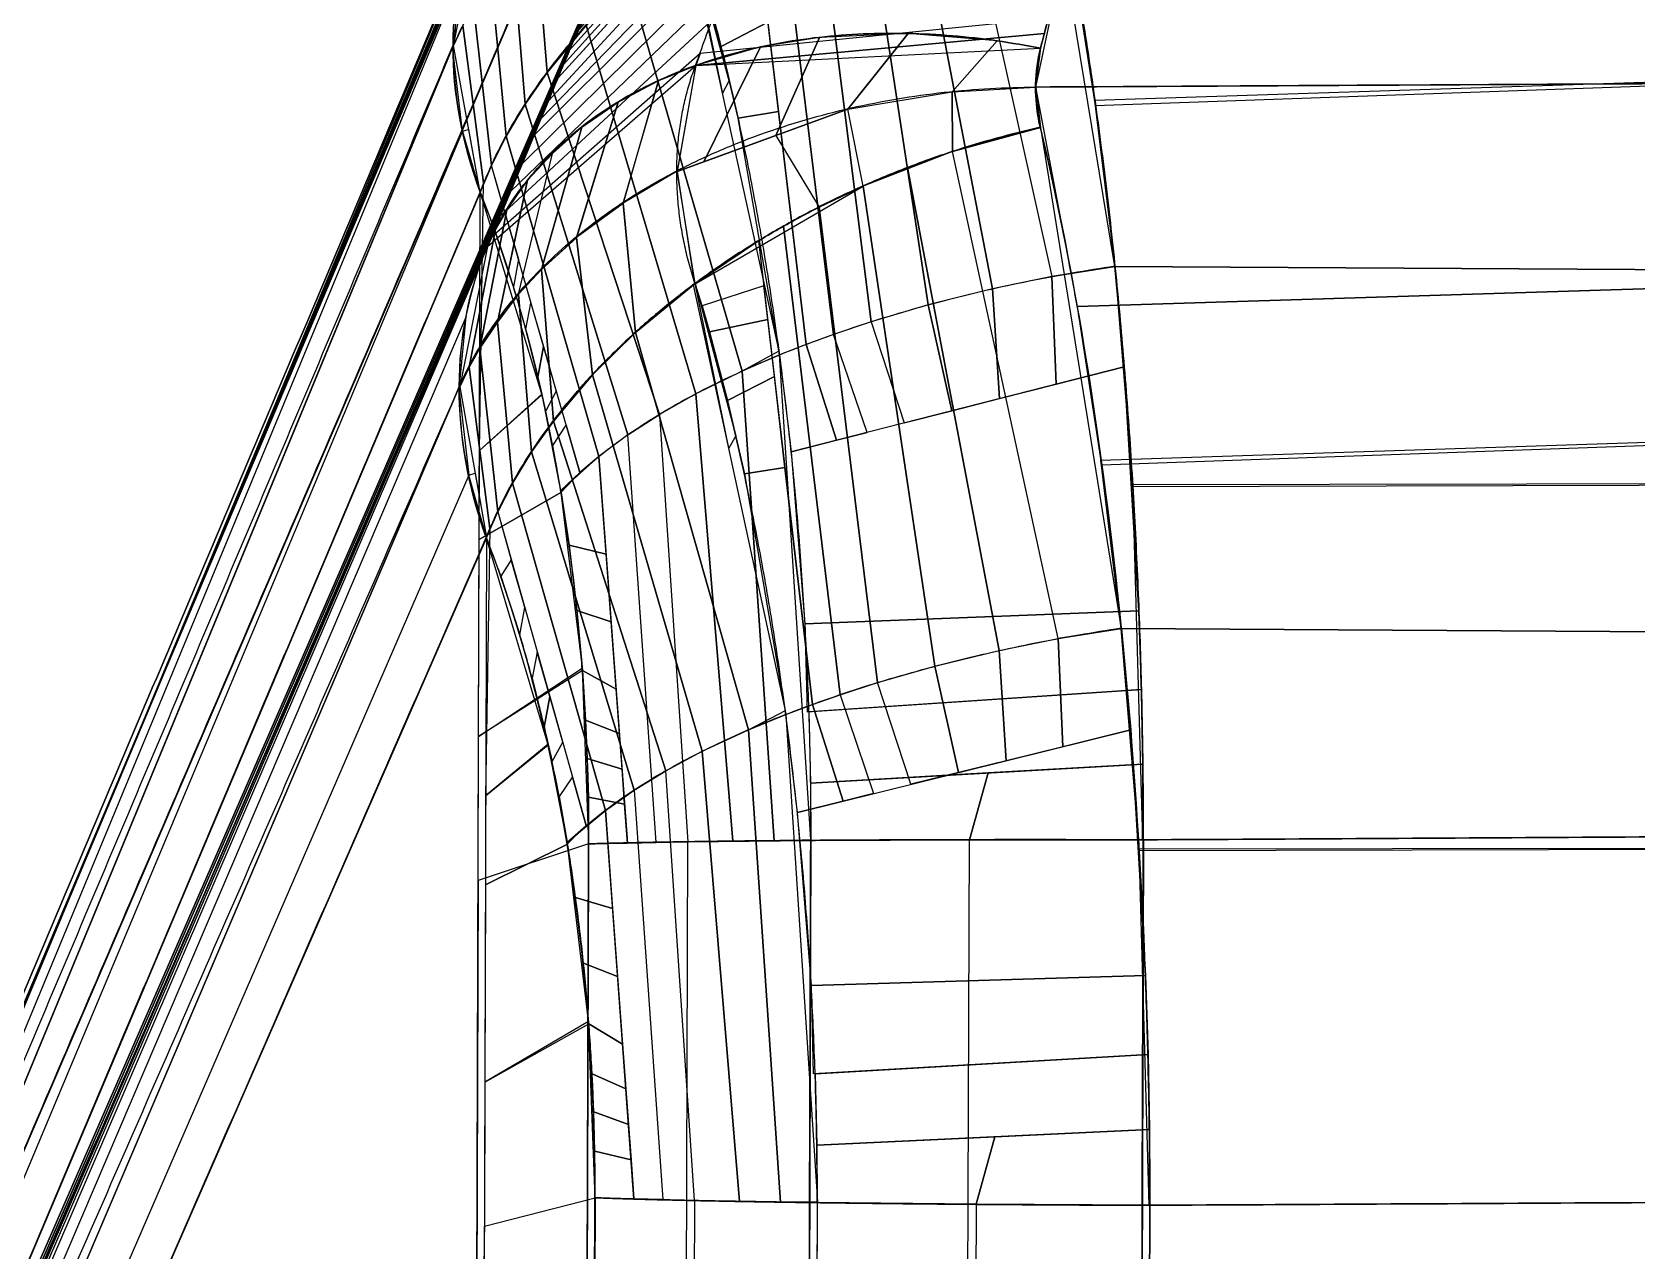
# Model space of a CAD drawing. Extents: x -208 to 220, y -49 to -19.
# Drawn here: x -206.88 to -206.221, y -19.868 to -19.368 of the extents above; entities that cross this region are included whole.
import ezdxf

# ---------------------------------------------------------------- set-up
doc = ezdxf.new("R2010")
doc.units = 0
doc.header["$MEASUREMENT"] = 0
doc.layers.add('IGES level 0', color=253, linetype='Continuous')

msp = doc.modelspace()

# ---------------------------------------------------------------- linework, layer by layer
for points in [[(-206.64954, -19.21551, 2.98959), (-206.6528, -19.22183, 3.06639), (-207.5382, -21.31438, 1.36552), (-207.53817, -21.31082, 1.32643)], [(-206.64954, -19.21551, 2.98959), (-207.53817, -21.31082, 1.32643), (-207.5375, -21.34875, -1.06918), (-206.64838, -19.28029, -1.10168)], [(-206.6528, -19.22183, 3.06639), (-206.66149, -19.24093, 3.13466), (-207.53824, -21.32391, 1.39269), (-207.5382, -21.31438, 1.36552)], [(-206.66174, -19.2415, 3.13615), (-206.67774, -19.27754, 3.20785), (-207.53826, -21.3294, 1.40207), (-207.53824, -21.32391, 1.39269)], [(-206.56679, -19.26833, -5.37584), (-206.56438, -19.2615, -5.35531), (-206.65585, -19.36724, -5.31225), (-206.65733, -19.37086, -5.32376)], [(-206.46831, -19.26228, 3.46201), (-206.50453, -19.27206, 3.46692), (-206.4611, -19.468, 3.59359), (-206.43526, -19.46384, 3.59368)], [(-206.6592, -19.37524, -5.33706), (-206.65733, -19.37087, -5.32378), (-206.56679, -19.26833, -5.37584), (-206.56906, -19.27498, -5.39389)], [(-206.4611, -19.468, 3.59359), (-206.48538, -19.47303, 3.59122), (-206.52289, -19.27859, 3.46781), (-206.50453, -19.27206, 3.46692)], [(-207.53826, -21.3294, 1.40207), (-207.53851, -21.33994, 1.41399), (-206.69533, -19.31761, 3.26032), (-206.67801, -19.27819, 3.20727)], [(-206.66149, -19.38095, -5.34834), (-206.65904, -19.37507, -5.33715), (-206.56916, -19.27504, -5.39385), (-206.57163, -19.28134, -5.40909)], [(-206.48538, -19.47303, 3.59122), (-206.51186, -19.47964, 3.58589), (-206.5412, -19.2862, 3.46755), (-206.52289, -19.27859, 3.46781)], [(-206.64833, -19.28029, -1.10168), (-207.53744, -21.34875, -1.06918), (-207.53677, -21.38668, -3.4648), (-206.64717, -19.34507, -5.19296)], [(-206.66379, -19.38648, -5.35852), (-206.66149, -19.38095, -5.34834), (-206.57163, -19.28134, -5.40909), (-206.57383, -19.28786, -5.424)], [(-206.66769, -19.39584, -5.37574), (-206.66379, -19.38648, -5.35852), (-206.5737, -19.28783, -5.42404), (-206.57726, -19.29774, -5.44462)], [(-206.51186, -19.47964, 3.58589), (-206.53527, -19.48658, 3.57859), (-206.55926, -19.29487, 3.4661), (-206.5412, -19.2862, 3.46755)], [(-206.58231, -19.31196, -5.47104), (-206.57726, -19.29774, -5.44462), (-206.66769, -19.39584, -5.37574), (-206.67073, -19.40313, -5.38917)], [(-206.53527, -19.48658, 3.57859), (-206.55066, -19.49174, 3.57231), (-206.57387, -19.3028, 3.46398), (-206.55926, -19.29487, 3.4661)], [(-206.55066, -19.49174, 3.57231), (-206.56196, -19.49587, 3.56687), (-206.58412, -19.3089, 3.46194), (-206.57387, -19.3028, 3.46398)], [(-206.70287, -19.36491, 3.33057), (-206.70668, -19.37321, 3.32258), (-206.69535, -19.31764, 3.26036), (-206.69197, -19.3103, 3.26831)], [(-206.67351, -19.4098, -5.40146), (-206.67073, -19.40313, -5.38917), (-206.58231, -19.31196, -5.47104), (-206.58614, -19.32266, -5.48896)], [(-206.65231, -19.36486, 3.43246), (-206.66832, -19.38429, 3.41904), (-206.6732, -19.3235, 3.37077), (-206.65883, -19.31001, 3.38388)], [(-205.69945, -19.37144, 3.5559), (-205.69925, -19.31068, 3.51426), (-206.45321, -19.33393, 3.52167), (-206.44326, -19.39779, 3.56201)], [(-206.66832, -19.38429, 3.41904), (-206.67729, -19.39723, 3.4094), (-206.68256, -19.33398, 3.36059), (-206.6732, -19.3235, 3.37077)], [(-206.67845, -19.42156, -5.41733), (-206.67351, -19.4098, -5.40146), (-206.58614, -19.32266, -5.48896), (-206.59047, -19.33474, -5.50758)], [(-206.5731, -19.49861, 3.56025), (-206.58824, -19.5068, 3.55104), (-206.63461, -19.34704, 3.44351), (-206.61075, -19.32711, 3.45418)], [(-206.61009, -19.32661, 3.45443), (-206.5963, -19.39293, 3.49489), (-206.59348, -19.38773, 3.50165), (-206.61009, -19.32661, 3.45443)], [(-206.67729, -19.39723, 3.4094), (-206.68509, -19.41037, 3.39907), (-206.69125, -19.34588, 3.34904), (-206.68256, -19.33398, 3.36059)], [(-206.4676, -19.3903, -5.6481), (-206.45823, -19.34596, -5.60076), (-205.69625, -19.33662, -5.60084), (-205.69639, -19.38606, -5.65447)], [(-207.53677, -21.38668, -3.4648), (-207.53677, -21.39148, -3.50375), (-206.65039, -19.35382, -5.26952), (-206.64717, -19.34507, -5.19296)], [(-206.57764, -19.36359, 3.49263), (-206.59682, -19.37354, 3.49211), (-206.60427, -19.34591, 3.47094), (-206.58036, -19.34062, 3.47974)], [(-206.70405, -19.34526, 3.2922), (-206.70678, -19.37301, 3.32241), (-207.53844, -21.38381, 1.44006), (-207.53836, -21.36073, 1.43068)], [(-206.68509, -19.41037, 3.39907), (-206.69115, -19.42243, 3.38912), (-206.69851, -19.35683, 3.33841), (-206.69125, -19.34589, 3.34905)], [(-206.68759, -19.44328, -5.4447), (-206.68333, -19.43316, -5.43194), (-206.59603, -19.34901, -5.52744), (-206.60081, -19.36298, -5.54562)], [(-206.58824, -19.5068, 3.55104), (-206.60726, -19.51613, 3.53615), (-206.65231, -19.36486, 3.43246), (-206.63461, -19.34704, 3.44351)], [(-207.53677, -21.39148, -3.50375), (-207.53679, -21.40187, -3.5306), (-206.65904, -19.37507, -5.33715), (-206.65039, -19.35382, -5.26952)], [(-206.69115, -19.42243, 3.38912), (-206.69438, -19.42951, 3.38249), (-206.70287, -19.36491, 3.33057), (-206.69851, -19.35683, 3.33841)], [(-206.60726, -19.51613, 3.53615), (-206.62221, -19.52457, 3.52177), (-206.66832, -19.38429, 3.41904), (-206.65231, -19.36486, 3.43246)], [(-206.60547, -19.37644, -5.56176), (-206.60721, -19.38134, -5.56731), (-206.46403, -19.36824, -5.62574), (-206.46243, -19.36212, -5.61913)], [(-206.57328, -19.40031, 3.51324), (-206.58988, -19.40302, 3.51193), (-206.59682, -19.37354, 3.49211), (-206.57764, -19.36359, 3.49263)], [(-206.69438, -19.42951, 3.38249), (-206.69574, -19.43333, 3.37977), (-206.70669, -19.37318, 3.32255), (-206.70287, -19.36491, 3.33057)], [(-206.46403, -19.36824, -5.62574), (-206.60721, -19.38134, -5.56731), (-206.46559, -19.37425, -5.63205), (-206.46403, -19.36824, -5.62574)], [(-206.55643, -19.36984, -5.5992), (-206.58065, -19.37378, -5.58548), (-206.60395, -19.42088, -5.61628), (-206.57442, -19.4101, -5.62746)], [(-206.52011, -19.36826, -5.61558), (-206.55643, -19.36984, -5.5992), (-206.57442, -19.4101, -5.62746), (-206.54488, -19.39933, -5.63864)], [(-206.48354, -19.37124, -5.62765), (-206.52011, -19.36826, -5.61558), (-206.54488, -19.39933, -5.63864), (-206.50204, -19.39217, -5.6461)], [(-206.46766, -19.39025, -5.64807), (-206.46559, -19.37425, -5.63205), (-206.48354, -19.37124, -5.62765), (-206.50204, -19.39217, -5.6461)], [(-205.69977, -19.46809, 3.6038), (-205.69945, -19.37144, 3.5559), (-206.44358, -19.39577, 3.56074), (-206.43526, -19.46384, 3.59368)], [(-207.53844, -21.38381, 1.44006), (-207.5385, -21.40121, 1.44382), (-206.70303, -19.40848, 3.35697), (-206.7071, -19.37377, 3.32169)], [(-207.53679, -21.40187, -3.5306), (-207.53681, -21.40765, -3.53981), (-206.67525, -19.41398, -5.40915), (-206.65929, -19.37568, -5.33863)], [(-206.69128, -19.45202, -5.45646), (-206.69281, -19.45569, -5.46034), (-206.60721, -19.38134, -5.56731), (-206.60547, -19.37644, -5.56176)], [(-206.58065, -19.37378, -5.58548), (-206.60721, -19.38134, -5.56731), (-206.61493, -19.42489, -5.61212), (-206.60395, -19.42088, -5.61628)], [(-206.62221, -19.52457, 3.52177), (-206.63515, -19.53294, 3.50673), (-206.67729, -19.39723, 3.4094), (-206.66832, -19.38429, 3.41904)], [(-206.63707, -19.43787, -5.59868), (-206.62243, -19.38755, -5.55508), (-206.60721, -19.38134, -5.56731), (-206.61493, -19.42477, -5.612)], [(-206.63707, -19.43787, -5.59868), (-206.65624, -19.452, -5.58406), (-206.63915, -19.3964, -5.53968), (-206.62273, -19.38769, -5.55483)], [(-206.50204, -19.39217, -5.6461), (-206.46766, -19.39025, -5.64807), (-206.46568, -19.40677, -5.66355), (-206.5019, -19.41671, -5.66818)], [(-206.45055, -19.48027, -5.72091), (-206.4676, -19.3903, -5.6481), (-205.69673, -19.38606, -5.65447), (-205.69659, -19.4568, -5.71381)], [(-206.63515, -19.53294, 3.50673), (-206.647, -19.54185, 3.48998), (-206.68509, -19.41037, 3.39907), (-206.67729, -19.39723, 3.4094)], [(-206.65623, -19.4521, -5.58414), (-206.67062, -19.46507, -5.57054), (-206.65406, -19.40665, -5.52366), (-206.63915, -19.3964, -5.53968)], [(-206.54488, -19.39933, -5.63864), (-206.50204, -19.39217, -5.6461), (-206.5019, -19.41671, -5.66818), (-206.53856, -19.43085, -5.66838)], [(-206.53856, -19.43085, -5.66838), (-206.54488, -19.39933, -5.63864), (-206.61495, -19.4249, -5.61211), (-206.60779, -19.47108, -5.65389)], [(-206.56196, -19.49587, 3.56687), (-206.57289, -19.50018, 3.56086), (-206.58988, -19.40302, 3.51193), (-206.57328, -19.40031, 3.51324)], [(-206.54488, -19.39933, -5.63864), (-206.57442, -19.4101, -5.62746), (-206.55662, -19.43947, -5.66666), (-206.53856, -19.43085, -5.66838)], [(-206.703, -19.40848, 3.35696), (-206.69574, -19.43333, 3.37977), (-207.53858, -21.42653, 1.44587), (-207.5385, -21.40121, 1.44382)], [(-206.69574, -19.43333, 3.37977), (-206.70042, -19.40763, 3.35532), (-206.70303, -19.40848, 3.35697), (-206.69581, -19.4335, 3.37961)], [(-206.647, -19.54185, 3.48998), (-206.65488, -19.54846, 3.47502), (-206.69115, -19.42243, 3.38912), (-206.68509, -19.41037, 3.39907)], [(-206.67062, -19.46507, -5.57054), (-206.67999, -19.47522, -5.56004), (-206.66606, -19.41748, -5.50828), (-206.65406, -19.40665, -5.52366)], [(-206.43255, -19.6124, -5.78876), (-206.4584, -19.61656, -5.78855), (-206.5019, -19.41671, -5.66818), (-206.46568, -19.40677, -5.66355)], [(-206.67552, -19.41461, -5.40856), (-206.69281, -19.45569, -5.46034), (-207.53706, -21.41856, -3.55139), (-207.53681, -21.40765, -3.53981)], [(-206.66606, -19.41748, -5.50828), (-206.67632, -19.42851, -5.49341), (-206.68869, -19.48676, -5.54812), (-206.67999, -19.47522, -5.56004)], [(-206.5019, -19.41671, -5.66818), (-206.52026, -19.42326, -5.66887), (-206.48268, -19.62151, -5.78603), (-206.4584, -19.61656, -5.78855)], [(-206.69115, -19.42243, 3.38912), (-206.69574, -19.43334, 3.37977), (-206.68987, -19.44874, 3.3939), (-206.68559, -19.44178, 3.40231)], [(-206.52026, -19.42326, -5.66887), (-206.53856, -19.43085, -5.66838), (-206.50916, -19.62794, -5.78052), (-206.48268, -19.62151, -5.78603)], [(-206.69581, -19.4335, 3.37961), (-206.6704, -19.51653, 3.44122), (-206.69611, -19.53933, 3.38139), (-206.69438, -19.42951, 3.38249)], [(-206.67628, -19.42832, -5.49323), (-206.68487, -19.4406, -5.47822), (-206.69595, -19.49736, -5.53716), (-206.68868, -19.48677, -5.54813)], [(-206.60746, -19.47083, -5.65402), (-206.61493, -19.42477, -5.612), (-206.63707, -19.43787, -5.59868), (-206.63199, -19.49091, -5.64248)], [(-207.11589, -27.23834, 2.57389), (-206.72075, -28.14465, 3.52572), (-206.69581, -19.4335, 3.37961), (-207.09431, -20.37591, 2.46524)], [(-206.53856, -19.43085, -5.66838), (-206.55662, -19.43947, -5.66666), (-206.53258, -19.63465, -5.77301), (-206.50916, -19.62794, -5.78052)], [(-206.68487, -19.4406, -5.47822), (-206.68943, -19.44861, -5.4686), (-206.70034, -19.50525, -5.529), (-206.69595, -19.49736, -5.53716)], [(-206.68559, -19.44178, 3.40231), (-206.68009, -19.46089, 3.41533), (-206.68206, -19.4722, 3.41281), (-206.68987, -19.44874, 3.3939)], [(-206.63706, -19.438, -5.59879), (-206.65624, -19.452, -5.58406), (-206.6497, -19.50837, -5.63087), (-206.63199, -19.49091, -5.64248)], [(-206.55662, -19.43947, -5.66666), (-206.57124, -19.44734, -5.6643), (-206.54797, -19.63961, -5.76659), (-206.53258, -19.63465, -5.77301)], [(-206.68945, -19.44864, -5.46856), (-206.69283, -19.45573, -5.46038), (-206.70413, -19.51323, -5.52082), (-206.70031, -19.50519, -5.52906)], [(-206.57124, -19.44734, -5.6643), (-206.58149, -19.45337, -5.66207), (-206.55927, -19.64357, -5.76102), (-206.54797, -19.63961, -5.76659)], [(-206.65624, -19.452, -5.58406), (-206.67062, -19.46507, -5.57054), (-206.66572, -19.52736, -5.61686), (-206.6497, -19.50837, -5.63087)], [(-206.60469, -19.48003, -5.66158), (-206.60746, -19.47083, -5.65402), (-206.58149, -19.45337, -5.66207), (-206.57933, -19.47181, -5.67167)], [(-206.44058, -19.54538, -5.7592), (-206.45055, -19.48027, -5.72091), (-205.69659, -19.4568, -5.71381), (-205.69677, -19.51884, -5.75351)], [(-206.67062, -19.46507, -5.57054), (-206.67999, -19.47522, -5.56004), (-206.67469, -19.53999, -5.60682), (-206.66572, -19.52736, -5.61686)], [(-206.4611, -19.468, 3.59359), (-206.48538, -19.47303, 3.59122), (-206.48253, -19.51808, 3.59626), (-206.45929, -19.51213, 3.60208)], [(-206.43135, -19.50499, 3.60909), (-206.43516, -19.46382, 3.59368), (-206.4611, -19.468, 3.59359), (-206.45929, -19.51213, 3.60208)], [(-205.70005, -19.55218, 3.63054), (-205.69977, -19.46809, 3.6038), (-206.43526, -19.46384, 3.59368), (-206.42783, -19.5542, 3.62349)], [(-206.67999, -19.47522, -5.56004), (-206.68869, -19.48676, -5.54812), (-206.6825, -19.5528, -5.59608), (-206.67469, -19.53999, -5.60682)], [(-206.60813, -19.47133, -5.65376), (-206.63199, -19.49091, -5.64248), (-206.58556, -19.65399, -5.74486), (-206.57042, -19.6461, -5.75432)], [(-206.60746, -19.47083, -5.65402), (-206.59083, -19.53341, -5.69927), (-206.59366, -19.5384, -5.69235), (-206.60746, -19.47083, -5.65402)], [(-206.57933, -19.47181, -5.67167), (-206.60469, -19.48003, -5.66158), (-206.60163, -19.49065, -5.66991), (-206.57772, -19.48564, -5.67886)], [(-206.48538, -19.47303, 3.59122), (-206.51185, -19.47965, 3.58589), (-206.50211, -19.52309, 3.59135), (-206.48253, -19.51808, 3.59626)], [(-206.67491, -19.47886, 3.42758), (-206.66978, -19.4967, 3.43974), (-206.67207, -19.50931, 3.43713), (-206.67704, -19.48956, 3.42501)], [(-206.51185, -19.47965, 3.58589), (-206.53527, -19.48658, 3.57859), (-206.52163, -19.52808, 3.58646), (-206.50211, -19.52309, 3.59135)], [(-207.5369, -21.43986, -3.56742), (-207.53697, -21.46324, -3.57605), (-206.70423, -19.51302, -5.52065), (-206.70152, -19.48434, -5.49134)], [(-206.68868, -19.48677, -5.54813), (-206.69595, -19.49736, -5.53716), (-206.68856, -19.56454, -5.58576), (-206.6825, -19.5528, -5.59608)], [(-206.57772, -19.48564, -5.67886), (-206.60163, -19.49065, -5.66991), (-206.59418, -19.51892, -5.69019), (-206.57499, -19.509, -5.69102)], [(-206.63199, -19.49091, -5.64248), (-206.6497, -19.50837, -5.63087), (-206.60459, -19.66284, -5.7297), (-206.58556, -19.65399, -5.74486)], [(-206.56196, -19.49587, 3.56687), (-206.57289, -19.50018, 3.56086), (-206.56814, -19.53997, 3.5748), (-206.54944, -19.53519, 3.57949)], [(-206.55066, -19.49174, 3.57231), (-206.56196, -19.49587, 3.56687), (-206.54944, -19.53519, 3.57949), (-206.53694, -19.53199, 3.58262)], [(-206.69595, -19.49736, -5.53716), (-206.70031, -19.50519, -5.52906), (-206.6918, -19.5714, -5.57891), (-206.68856, -19.56454, -5.58576)], [(-206.66978, -19.4967, 3.43974), (-206.66451, -19.51502, 3.45223), (-206.66888, -19.52313, 3.44496), (-206.67207, -19.50931, 3.43713)], [(-206.57289, -19.50018, 3.56086), (-206.58824, -19.5068, 3.55104), (-206.57511, -19.69952, 3.58963), (-206.56002, -19.69901, 3.60053)], [(-206.70031, -19.50519, -5.52906), (-206.70414, -19.5132, -5.52079), (-206.69315, -19.57514, -5.57607), (-206.6918, -19.5714, -5.57891)], [(-206.6497, -19.50837, -5.63087), (-206.66572, -19.52736, -5.61686), (-206.61955, -19.67082, -5.71507), (-206.60459, -19.66284, -5.7297)], [(-206.58824, -19.5068, 3.55104), (-206.60726, -19.51613, 3.53615), (-206.59199, -19.6997, 3.57519), (-206.57511, -19.69952, 3.58963)], [(-206.57499, -19.509, -5.69102), (-206.59418, -19.51892, -5.69019), (-206.58722, -19.54902, -5.70906), (-206.57062, -19.54636, -5.71045)], [(-206.42529, -19.60514, 3.63408), (-206.43135, -19.50499, 3.60909), (-206.56814, -19.53997, 3.5748), (-206.56247, -19.61047, 3.59192)], [(-206.70455, -19.51376, -5.51991), (-206.70046, -19.54957, -5.55407), (-207.53702, -21.48074, -3.57927), (-207.53697, -21.46324, -3.57605)], [(-206.67047, -19.51622, 3.44105), (-206.66259, -19.55663, 3.46052), (-206.69621, -19.57588, 3.382), (-206.69611, -19.53933, 3.38139)], [(-206.60726, -19.51613, 3.53615), (-206.62221, -19.52457, 3.52177), (-206.61052, -19.69995, 3.5559), (-206.59199, -19.6997, 3.57519)], [(-206.43255, -19.6124, -5.78876), (-206.44089, -19.54332, -5.758), (-205.69677, -19.51884, -5.75351), (-205.69706, -19.61696, -5.79832)], [(-206.66572, -19.52736, -5.61686), (-206.67469, -19.53999, -5.60682), (-206.6325, -19.67872, -5.69978), (-206.61955, -19.67082, -5.71507)], [(-206.6605, -19.52895, 3.46172), (-206.65488, -19.54846, 3.47502), (-206.66264, -19.55585, 3.46038), (-206.66597, -19.53738, 3.45213)], [(-206.61052, -19.69995, 3.5559), (-206.62348, -19.70023, 3.53509), (-206.63515, -19.53294, 3.50673), (-206.62221, -19.52457, 3.52177)], [(-206.63515, -19.53294, 3.50673), (-206.647, -19.54185, 3.48998), (-206.63529, -19.70049, 3.51613), (-206.62348, -19.70023, 3.53509)], [(-206.67469, -19.53999, -5.60682), (-206.6825, -19.5528, -5.59608), (-206.64436, -19.68709, -5.68276), (-206.6325, -19.67872, -5.69978)], [(-206.647, -19.54185, 3.48998), (-206.66264, -19.55585, 3.46038), (-206.65923, -19.57822, 3.46891), (-206.64404, -19.58198, 3.49659)], [(-206.69322, -19.5753, -5.57591), (-206.70046, -19.54957, -5.55407), (-206.69785, -19.54867, -5.55245), (-206.69315, -19.57514, -5.57607)], [(-206.57062, -19.54636, -5.71045), (-206.58722, -19.54902, -5.70906), (-206.57021, -19.64768, -5.75488), (-206.55927, -19.64357, -5.76102)], [(-207.53702, -21.48074, -3.57927), (-207.5371, -21.50612, -3.58051), (-206.69315, -19.57514, -5.57607), (-206.70043, -19.54957, -5.55406)], [(-206.6825, -19.5528, -5.59608), (-206.68856, -19.56454, -5.58576), (-206.65225, -19.69322, -5.6676), (-206.64436, -19.68709, -5.68276)], [(-205.70049, -19.69502, 3.64906), (-205.70005, -19.55218, 3.63054), (-206.42789, -19.55344, 3.62324), (-206.42386, -19.69916, 3.64254)], [(-206.66259, -19.55663, 3.46052), (-206.65377, -19.62969, 3.48292), (-206.69645, -19.65677, 3.38336), (-206.69621, -19.57588, 3.382)], [(-206.68299, -19.58429, -5.59832), (-206.68728, -19.59099, -5.5897), (-206.69316, -19.57514, -5.57607), (-206.68856, -19.56454, -5.58576)], [(-207.09225, -20.48829, -4.63238), (-206.69322, -19.5753, -5.57591), (-206.71816, -28.28671, -5.44617), (-207.11383, -27.35072, -4.52373)], [(-206.6918, -19.5714, -5.57891), (-206.69353, -19.68113, -5.57433), (-206.66779, -19.66024, -5.63484), (-206.69322, -19.5753, -5.57591)], [(-206.64404, -19.58198, 3.49659), (-206.65923, -19.57822, 3.46891), (-206.65605, -19.605, 3.477), (-206.64199, -19.60971, 3.50116)], [(-206.68728, -19.59099, -5.5897), (-206.67946, -19.61503, -5.60785), (-206.67748, -19.6038, -5.61073), (-206.68299, -19.58429, -5.59832)], [(-206.64199, -19.60971, 3.50116), (-206.65605, -19.605, 3.477), (-206.65377, -19.62969, 3.48292), (-206.63995, -19.63736, 3.50572)], [(-206.42425, -19.63742, 3.6386), (-206.42529, -19.60514, 3.63408), (-206.56247, -19.61047, 3.59192), (-206.56156, -19.64661, 3.59692)], [(-206.45658, -19.66094, -5.79564), (-206.4584, -19.61656, -5.78855), (-206.43245, -19.61238, -5.78877), (-206.42864, -19.65401, -5.80285)], [(-206.42511, -19.70366, -5.81569), (-206.43255, -19.6124, -5.78876), (-205.69706, -19.61696, -5.79832), (-205.69732, -19.70186, -5.82239)], [(-206.47982, -19.66669, -5.78965), (-206.49941, -19.67154, -5.78459), (-206.50915, -19.62796, -5.78052), (-206.48268, -19.62151, -5.78603)], [(-206.45658, -19.66094, -5.79564), (-206.47982, -19.66669, -5.78965), (-206.48268, -19.62151, -5.78603), (-206.4584, -19.61656, -5.78855)], [(-206.67443, -19.63277, -5.6195), (-206.66946, -19.65289, -5.63099), (-206.66716, -19.64037, -5.63399), (-206.67231, -19.62215, -5.6224)], [(-206.49941, -19.67154, -5.78459), (-206.51893, -19.67638, -5.77956), (-206.53258, -19.63465, -5.77301), (-206.50915, -19.62796, -5.78052)], [(-206.65388, -19.62878, 3.48264), (-206.65123, -19.70085, 3.49056), (-206.69661, -19.71586, 3.38435), (-206.69645, -19.65677, 3.38336)], [(-206.63995, -19.63736, 3.50572), (-206.65377, -19.62969, 3.48292), (-206.65249, -19.65011, 3.48641), (-206.63861, -19.65559, 3.50873)], [(-206.66946, -19.65289, -5.63099), (-206.66626, -19.66695, -5.63837), (-206.66188, -19.65908, -5.64589), (-206.66716, -19.64037, -5.63399)], [(-206.42366, -19.66812, 3.64135), (-206.42425, -19.63742, 3.6386), (-206.56085, -19.64657, 3.59714), (-206.56016, -19.67588, 3.59964)], [(-206.53424, -19.68017, -5.77561), (-206.54675, -19.68327, -5.77238), (-206.55927, -19.64357, -5.76102), (-206.54797, -19.63961, -5.76659)], [(-206.55731, -19.84767, -5.78823), (-206.57241, -19.84784, -5.77733), (-206.58556, -19.65399, -5.74486), (-206.57021, -19.64768, -5.75488)], [(-206.54675, -19.68327, -5.77238), (-206.56545, -19.6879, -5.76755), (-206.57021, -19.64768, -5.75488), (-206.55927, -19.64357, -5.76102)], [(-206.63861, -19.65559, 3.50873), (-206.65249, -19.65011, 3.48641), (-206.6518, -19.66572, 3.4884), (-206.63753, -19.6702, 3.51114)], [(-206.57241, -19.84784, -5.77733), (-206.5893, -19.84756, -5.7629), (-206.60459, -19.66284, -5.7297), (-206.58556, -19.65399, -5.74486)], [(-206.55977, -19.7589, -5.78243), (-206.56545, -19.6879, -5.76755), (-206.42864, -19.65401, -5.80285), (-206.42257, -19.7549, -5.82466)], [(-206.69353, -19.68113, -5.57433), (-206.69363, -19.71768, -5.57379), (-206.65996, -19.70092, -5.65285), (-206.66786, -19.65992, -5.63468)], [(-206.63753, -19.6702, 3.51114), (-206.6518, -19.66572, 3.4884), (-206.65136, -19.68172, 3.48979), (-206.63647, -19.68457, 3.51351)], [(-206.5893, -19.84756, -5.7629), (-206.60784, -19.84719, -5.74362), (-206.61955, -19.67082, -5.71507), (-206.60459, -19.66284, -5.7297)], [(-206.66334, -19.68142, -5.64508), (-206.66001, -19.70015, -5.65274), (-206.65225, -19.69322, -5.6676), (-206.65787, -19.6733, -5.65493)], [(-206.61955, -19.67082, -5.71507), (-206.6325, -19.67872, -5.69978), (-206.62082, -19.84682, -5.72282), (-206.60784, -19.84719, -5.74362)], [(-206.49481, -19.69911, 3.63154), (-206.48719, -19.67173, 3.62194), (-206.56016, -19.67588, 3.59964), (-206.56001, -19.6994, 3.60054)], [(-206.42386, -19.69916, 3.64254), (-206.42366, -19.66812, 3.64135), (-206.48719, -19.67173, 3.62194), (-206.49481, -19.69911, 3.63154)], [(-206.62082, -19.84682, -5.72282), (-206.63264, -19.84648, -5.70387), (-206.64436, -19.68709, -5.68276), (-206.6325, -19.67872, -5.69978)], [(-206.64139, -19.72741, -5.6881), (-206.6566, -19.72277, -5.66055), (-206.66001, -19.70015, -5.65274), (-206.64436, -19.68709, -5.68276)], [(-206.63647, -19.68457, 3.51351), (-206.65136, -19.68172, 3.48979), (-206.65123, -19.70084, 3.49056), (-206.63529, -19.70049, 3.51613)], [(-206.65123, -19.70085, 3.49056), (-206.69661, -19.71586, 3.38435), (-206.72075, -28.14465, 3.52572), (-206.67695, -27.88338, 3.62011)], [(-206.61052, -19.69995, 3.5559), (-206.65123, -19.70084, 3.49056), (-206.67695, -27.88337, 3.62011), (-206.63611, -27.88246, 3.68561)], [(-206.58578, -27.88191, 3.73007), (-206.63611, -27.88246, 3.68561), (-206.61052, -19.69995, 3.5559), (-206.56002, -19.6994, 3.60054)], [(-206.49481, -19.69911, 3.63154), (-206.56002, -19.6994, 3.60054), (-206.58574, -27.88191, 3.73009), (-206.5265, -27.8818, 3.74834)], [(-206.44919, -27.88133, 3.77216), (-206.5265, -27.88179, 3.74834), (-206.49481, -19.69911, 3.63154), (-206.42347, -19.69916, 3.6426)], [(-205.67865, -19.6949, 3.64925), (-206.42344, -19.69916, 3.64261), (-206.4492, -27.88167, 3.77216), (-205.7044, -27.88391, 3.77891)], [(-206.69363, -19.71768, -5.57379), (-206.69386, -19.79858, -5.57258), (-206.65113, -19.77466, -5.67293), (-206.65996, -19.70092, -5.65285)], [(-206.42113, -19.84915, -5.83014), (-206.42517, -19.70289, -5.81547), (-205.69732, -19.70186, -5.82239), (-205.69776, -19.84521, -5.83638)], [(-206.63934, -19.75527, -5.69179), (-206.65341, -19.74979, -5.66779), (-206.6566, -19.72277, -5.66055), (-206.64139, -19.72741, -5.6881)], [(-206.6373, -19.78305, -5.69547), (-206.65113, -19.77466, -5.67293), (-206.65341, -19.74979, -5.66779), (-206.63934, -19.75527, -5.69179)], [(-206.55886, -19.79519, -5.78628), (-206.55977, -19.7589, -5.78243), (-206.42257, -19.7549, -5.82466), (-206.42153, -19.78731, -5.82816)], [(-206.69386, -19.79858, -5.57258), (-206.69403, -19.85766, -5.5717), (-206.64858, -19.84603, -5.67831), (-206.65124, -19.77375, -5.67268)], [(-206.63595, -19.80137, -5.69789), (-206.64985, -19.79519, -5.67576), (-206.65113, -19.77466, -5.67293), (-206.6373, -19.78305, -5.69547)], [(-206.55746, -19.82452, -5.78808), (-206.55815, -19.79514, -5.7865), (-206.42153, -19.78731, -5.82816), (-206.42093, -19.81808, -5.82993)], [(-206.63487, -19.81604, -5.69984), (-206.64916, -19.81084, -5.67726), (-206.64985, -19.79519, -5.67576), (-206.63595, -19.80137, -5.69789)], [(-206.63381, -19.83049, -5.70175), (-206.64872, -19.82688, -5.67814), (-206.64916, -19.81084, -5.67726), (-206.63487, -19.81604, -5.69984)], [(-206.49209, -19.84875, -5.81918), (-206.48447, -19.82108, -5.81045), (-206.42093, -19.81808, -5.82993), (-206.42113, -19.84915, -5.83014)], [(-206.55731, -19.84806, -5.78823), (-206.55746, -19.82452, -5.78808), (-206.48447, -19.82108, -5.81045), (-206.49209, -19.84875, -5.81918)], [(-206.63264, -19.84648, -5.70387), (-206.64858, -19.84602, -5.67831), (-206.64872, -19.82688, -5.67814), (-206.63381, -19.83049, -5.70175)], [(-205.70167, -28.0341, -5.70691), (-206.44647, -28.03166, -5.70066), (-206.42071, -19.84915, -5.83021), (-205.67592, -19.84509, -5.83656)], [(-206.67431, -28.02855, -5.54875), (-206.71816, -28.28671, -5.44617), (-206.69403, -19.85766, -5.5717), (-206.64858, -19.84603, -5.67831)], [(-206.63343, -28.02971, -5.61423), (-206.67431, -28.02854, -5.54875), (-206.64858, -19.84602, -5.67831), (-206.60784, -19.84719, -5.74362)], [(-206.55731, -19.84806, -5.78823), (-206.60784, -19.84719, -5.74362), (-206.63343, -28.02971, -5.61423), (-206.58308, -28.03057, -5.65865)], [(-206.52378, -28.03104, -5.67689), (-206.58304, -28.03057, -5.65868), (-206.55731, -19.84806, -5.78823), (-206.49209, -19.84875, -5.81918)], [(-206.42074, -19.84915, -5.8302), (-206.49209, -19.84875, -5.81918), (-206.52378, -28.03102, -5.67689), (-206.44647, -28.03132, -5.70066)]]:
    msp.add_3dface(points)
at = {"layer": 'IGES level 0', "extrusion": (-0.967496, 0.252883, -0.00101)}
msp.add_open_spline([(-206.419, -19.19381, -5.19529), (-206.4195, -19.19638, -5.3575), (-206.43638, -19.26161, -5.5154), (-206.46571, -19.37426, -5.63206)], degree=3, dxfattribs=at)
msp.add_rational_spline([(-206.46571, -19.37426, -5.63206), (-206.43584, -19.2595, -5.51321), (-206.41951, -19.19643, -5.36055), (-206.419, -19.19381, -5.19529)], [1, 0.953636413166, 0.953636413166, 1], degree=3, dxfattribs=at)
at = {"layer": 'IGES level 0'}
for points, weights in [([(-206.60733, -19.38134, -5.56731), (-206.57475, -19.29083, -5.4663), (-206.55589, -19.23772, -5.33138), (-206.5557, -19.2354, -5.19467)], [0.902809211194, 0.913199052087, 0.918660160651, 0.91832841691]), ([(-206.61015, -19.32661, 3.45443), (-206.57817, -19.42771, 3.54505), (-206.55987, -19.56269, 3.59823), (-206.56007, -19.6994, 3.60054)], [0.902809211194, 0.913199052087, 0.918660160651, 0.91832841691]), ([(-206.60758, -19.47083, -5.65402), (-206.61768, -19.43989, -5.62754), (-206.61748, -19.40844, -5.59704), (-206.60733, -19.38134, -5.56731)], [0.902809211194, 0.903275679875, 0.903271426793, 0.902809211194]), ([(-206.55742, -19.84806, -5.78823), (-206.55722, -19.71134, -5.79024), (-206.57555, -19.57475, -5.74138), (-206.60758, -19.47083, -5.65402)], [0.91832841691, 0.918660160651, 0.913199052087, 0.902809211194])]:
    msp.add_rational_spline(points, weights, degree=3, dxfattribs=at)
at = {"layer": 'IGES level 0', "extrusion": (-0.156243, -0.377034, -0.912926)}
msp.add_rational_spline([(-206.65915, -19.37507, -5.33715), (-206.59812, -19.23418, -5.40579), (-206.43154, -19.24275, -5.43075)], [1, 0.829178816579, 1], degree=2, dxfattribs=at)
at = {"layer": 'IGES level 0', "extrusion": (0.001663, 0.695882, -0.718154)}
msp.add_rational_spline([(-206.70685, -19.37343, 3.32231), (-206.65359, -19.24748, 3.44447), (-206.47028, -19.2463, 3.44604)], [1, 0.806314935598, 1], degree=2, dxfattribs=at)
at = {"layer": 'IGES level 0', "extrusion": (-0.277597, 0.690237, -0.668216)}
for points in [[(-206.46837, -19.26227, 3.462), (-206.64498, -19.30032, 3.49606), (-206.69579, -19.43333, 3.37977)], [(-206.69579, -19.43333, 3.37977), (-206.64498, -19.30032, 3.49606), (-206.46837, -19.26227, 3.462)], [(-206.46832, -19.26227, 3.462), (-206.64492, -19.30032, 3.49606), (-206.69574, -19.43333, 3.37977)], [(-206.69574, -19.43333, 3.37977), (-206.64492, -19.30032, 3.49606), (-206.46832, -19.26227, 3.462)]]:
    msp.add_rational_spline(points, [1, 0.805618422389, 1], degree=2, dxfattribs=at)
at = {"layer": 'IGES level 0', "extrusion": (0.968361, -0.003729, -0.249524)}
msp.add_open_spline([(-206.42351, -19.69916, 3.64261), (-206.42355, -19.53695, 3.64004), (-206.43977, -19.37901, 3.57475), (-206.46837, -19.26227, 3.462)], degree=3, dxfattribs=at)
msp.add_rational_spline([(-206.46837, -19.26227, 3.462), (-206.43923, -19.38119, 3.57686), (-206.42355, -19.5339, 3.63999), (-206.42351, -19.69916, 3.64261)], [1, 0.953636413166, 0.953636413166, 1], degree=3, dxfattribs=at)
at = {"layer": 'IGES level 0', "extrusion": (0.918721, -0.394907, 0)}
msp.add_open_spline([(-206.64844, -19.28029, -1.10168), (-207.093, -20.31452, -1.08543), (-207.53755, -21.34875, -1.06918)], degree=2, dxfattribs=at)
at = {"layer": 'IGES level 0', "extrusion": (0.92104, -0.389469, 0)}
for points in [[(-206.69539, -19.31762, 3.26033), (-207.11681, -20.31422, 2.29338), (-207.53823, -21.31082, 1.32643)], [(-207.53823, -21.31082, 1.32643), (-207.11681, -20.31422, 2.29338), (-206.69539, -19.31762, 3.26033)], [(-207.53857, -21.33993, 1.41399), (-207.1227, -20.35647, 2.3682), (-206.70684, -19.373, 3.32241)]]:
    msp.add_open_spline(points, degree=2, dxfattribs=at)
at = {"layer": 'IGES level 0', "extrusion": (0.260412, 0.692995, 0.672268)}
msp.add_open_spline([(-206.69579, -19.43333, 3.37977), (-206.71076, -19.39267, 3.34365), (-206.71062, -19.35238, 3.30206), (-206.69539, -19.31762, 3.26033)], degree=3, dxfattribs=at)
at = {"layer": 'IGES level 0'}
for points in [[(-206.69539, -19.31762, 3.26033), (-206.71062, -19.35237, 3.30205), (-206.71059, -19.39313, 3.34407), (-206.69579, -19.43333, 3.37977)], [(-206.46571, -19.37426, -5.63206), (-206.46834, -19.38437, -5.64253), (-206.4684, -19.39584, -5.65365), (-206.4658, -19.40676, -5.66354)], [(-206.69327, -19.57514, -5.57607), (-206.70825, -19.53336, -5.54128), (-206.70797, -19.49135, -5.50051), (-206.69293, -19.4557, -5.46035)]]:
    msp.add_open_spline(points, degree=3, dxfattribs=at)
at = {"layer": 'IGES level 0', "extrusion": (-0.918739, 0.394813, -0.00651)}
msp.add_open_spline([(-206.69293, -19.4557, -5.46035), (-206.66375, -19.38662, -5.38897), (-206.64726, -19.34664, -5.29234), (-206.64728, -19.34507, -5.19296)], degree=3, dxfattribs=at)
msp.add_rational_spline([(-206.64728, -19.34507, -5.19296), (-206.64726, -19.34667, -5.29419), (-206.66321, -19.38534, -5.38765), (-206.69293, -19.4557, -5.46035)], [1, 0.953636413166, 0.953636413166, 1], degree=3, dxfattribs=at)
at = {"layer": 'IGES level 0', "extrusion": (-0.28185, -0.667242, -0.689455)}
for points in [[(-206.69293, -19.4557, -5.46035), (-206.64209, -19.33958, -5.59351), (-206.46571, -19.37426, -5.63206)], [(-206.46571, -19.37426, -5.63206), (-206.64209, -19.33958, -5.59351), (-206.69293, -19.4557, -5.46035)]]:
    msp.add_rational_spline(points, [1, 0.805618422389, 1], degree=2, dxfattribs=at)
at = {"layer": 'IGES level 0'}
msp.add_open_spline([(-206.4658, -19.40676, -5.66354), (-206.46618, -19.40514, -5.66208), (-206.46651, -19.40353, -5.6606), (-206.46678, -19.40191, -5.65911), (-206.4675, -19.3976, -5.65512), (-206.46781, -19.3933, -5.65104), (-206.46772, -19.38906, -5.64692), (-206.46762, -19.38403, -5.64202), (-206.46696, -19.37906, -5.63703), (-206.46571, -19.37426, -5.63206)], degree=3, knots=[0, 0, 0, 0, 0.00000663957, 0.00000663957, 0.00000663957, 0.00002441885, 0.00002441885, 0.00002441885, 0.0000455521, 0.0000455521, 0.0000455521, 0.0000455521], dxfattribs=at)
at = {"layer": 'IGES level 0', "extrusion": (0.005449, -0.999985, 0)}
msp.add_open_spline([(-204.93019, -19.38187, -5.66118), (-205.69898, -19.38606, -5.65463), (-206.46777, -19.39024, -5.64807)], degree=2, dxfattribs=at)
at = {"layer": 'IGES level 0', "extrusion": (-0.005449, 0.999985, 0)}
for points in [[(-204.93007, -19.38187, -5.66118), (-205.69887, -19.38606, -5.65463), (-206.46766, -19.39025, -5.64807)], [(-204.93123, -19.84103, -5.84292), (-205.67603, -19.84509, -5.83656), (-206.42084, -19.84915, -5.83021)], [(-206.42084, -19.84915, -5.83021), (-205.67603, -19.84509, -5.83656), (-204.93123, -19.84103, -5.84292)]]:
    msp.add_open_spline(points, degree=2, dxfattribs=at)
at = {"layer": 'IGES level 0', "extrusion": (-0.002782, -0.718149, -0.695884)}
msp.add_rational_spline([(-206.70436, -19.51312, -5.52022), (-206.65103, -19.39114, -5.64632), (-206.46771, -19.39021, -5.64802)], [1, 0.806314935598, 1], degree=2, dxfattribs=at)
at = {"layer": 'IGES level 0', "extrusion": (0.277967, -0.711044, -0.645872)}
for points in [[(-206.69327, -19.57514, -5.57607), (-206.64239, -19.44587, -5.69648), (-206.4658, -19.40676, -5.66354)], [(-206.4658, -19.40676, -5.66354), (-206.64239, -19.44587, -5.69648), (-206.69327, -19.57514, -5.57607)], [(-206.46568, -19.40676, -5.66354), (-206.64227, -19.44587, -5.69648), (-206.69315, -19.57514, -5.57607)], [(-206.69315, -19.57514, -5.57607), (-206.64227, -19.44587, -5.69648), (-206.46568, -19.40676, -5.66354)]]:
    msp.add_rational_spline(points, [1, 0.805618422389, 1], degree=2, dxfattribs=at)
at = {"layer": 'IGES level 0', "extrusion": (-0.96822, -0.004182, -0.250063)}
msp.add_open_spline([(-206.4658, -19.40676, -5.66354), (-206.43713, -19.52701, -5.77252), (-206.42088, -19.68694, -5.83277), (-206.42084, -19.84915, -5.83021)], degree=3, dxfattribs=at)
msp.add_rational_spline([(-206.42084, -19.84915, -5.83021), (-206.42088, -19.68389, -5.83282), (-206.4366, -19.52926, -5.77456), (-206.4658, -19.40676, -5.66354)], [1, 0.953636413166, 0.953636413166, 1], degree=3, dxfattribs=at)
at = {"layer": 'IGES level 0', "extrusion": (-0.92104, 0.389469, 0)}
for points in [[(-207.53863, -21.42653, 1.44587), (-207.11721, -20.42993, 2.41282), (-206.69579, -19.43333, 3.37977)], [(-206.69579, -19.43333, 3.37977), (-207.11721, -20.42993, 2.41282), (-207.53863, -21.42653, 1.44587)]]:
    msp.add_open_spline(points, degree=2, dxfattribs=at)
at = {"layer": 'IGES level 0', "extrusion": (0.920081, -0.009093, -0.391622)}
msp.add_open_spline([(-206.69579, -19.43333, 3.37977), (-206.66705, -19.5048, 3.44895), (-206.65097, -19.60148, 3.48898), (-206.65128, -19.70085, 3.49056)], degree=3, dxfattribs=at)
msp.add_rational_spline([(-206.65128, -19.70085, 3.49056), (-206.65096, -19.59962, 3.48895), (-206.66652, -19.50611, 3.45023), (-206.69579, -19.43333, 3.37977)], [1, 0.953636413166, 0.953636413166, 1], degree=3, dxfattribs=at)
at = {"layer": 'IGES level 0', "extrusion": (0.916306, -0.400478, 0)}
for points in [[(-207.53688, -21.38668, -3.4648), (-207.1149, -20.42119, -4.46258), (-206.69293, -19.4557, -5.46035)], [(-206.69293, -19.4557, -5.46035), (-207.1149, -20.42119, -4.46258), (-207.53688, -21.38668, -3.4648)], [(-206.70434, -19.51302, -5.52065), (-207.12076, -20.46579, -4.53602), (-207.53717, -21.41855, -3.55139)]]:
    msp.add_open_spline(points, degree=2, dxfattribs=at)
at = {"layer": 'IGES level 0', "extrusion": (-0.260797, -0.671367, 0.693723)}
msp.add_open_spline([(-206.69293, -19.4557, -5.46035), (-206.70814, -19.49176, -5.50097), (-206.70826, -19.53335, -5.54127), (-206.69327, -19.57514, -5.57607)], degree=3, dxfattribs=at)
at = {"layer": 'IGES level 0', "extrusion": (-0.152371, 0.913357, -0.377574)}
msp.add_rational_spline([(-206.66264, -19.55663, 3.46052), (-206.60191, -19.48816, 3.60162), (-206.43523, -19.46366, 3.59362)], [1, 0.829178816579, 1], degree=2, dxfattribs=at)
at = {"layer": 'IGES level 0', "extrusion": (-0.916306, 0.400478, 0)}
for points in [[(-206.69327, -19.57514, -5.57607), (-207.11524, -20.54063, -4.57829), (-207.53722, -21.50612, -3.58051)], [(-207.53722, -21.50612, -3.58051), (-207.11524, -20.54063, -4.57829), (-206.69327, -19.57514, -5.57607)]]:
    msp.add_open_spline(points, degree=2, dxfattribs=at)
at = {"layer": 'IGES level 0', "extrusion": (-0.91986, -0.003318, -0.392232)}
msp.add_open_spline([(-206.6487, -19.84603, -5.67831), (-206.64838, -19.74665, -5.67988), (-206.66449, -19.64875, -5.64294), (-206.69327, -19.57514, -5.57607)], degree=3, dxfattribs=at)
msp.add_rational_spline([(-206.69327, -19.57514, -5.57607), (-206.66396, -19.65011, -5.64417), (-206.64838, -19.7448, -5.67991), (-206.6487, -19.84603, -5.67831)], [1, 0.953636413166, 0.953636413166, 1], degree=3, dxfattribs=at)
at = {"layer": 'IGES level 0', "extrusion": (0.152575, -0.924852, -0.348383)}
msp.add_rational_spline([(-206.66007, -19.70092, -5.65285), (-206.59926, -19.63696, -5.79602), (-206.43258, -19.61222, -5.7887)], [1, 0.829178816579, 1], degree=2, dxfattribs=at)
at = {"layer": 'IGES level 0', "extrusion": (-0.005725, 0.999984, 0)}
for points in [[(-206.42351, -19.69916, 3.64261), (-205.67871, -19.6949, 3.64925), (-204.9339, -19.69063, 3.6559)], [(-204.9339, -19.69063, 3.6559), (-205.67871, -19.6949, 3.64925), (-206.42351, -19.69916, 3.64261)]]:
    msp.add_open_spline(points, degree=2, dxfattribs=at)
at = {"layer": 'IGES level 0', "extrusion": (-0.999995, 0.003144, 0)}
for points in [[(-206.65128, -19.70085, 3.49056), (-206.66415, -23.79211, 3.55533), (-206.67701, -27.88337, 3.62011)], [(-206.67701, -27.88337, 3.62011), (-206.66415, -23.79211, 3.55533), (-206.65128, -19.70085, 3.49056)], [(-206.5858, -27.88191, 3.73009), (-206.57293, -23.79065, 3.66532), (-206.56007, -19.6994, 3.60054)], [(-206.44924, -27.88167, 3.77216), (-206.43638, -23.79042, 3.70739), (-206.42351, -19.69916, 3.64261)], [(-206.42351, -19.69916, 3.64261), (-206.43638, -23.79042, 3.70739), (-206.44924, -27.88167, 3.77216)], [(-206.67442, -28.02854, -5.54875), (-206.66156, -23.93729, -5.61353), (-206.6487, -19.84603, -5.67831)], [(-206.6487, -19.84603, -5.67831), (-206.66156, -23.93729, -5.61353), (-206.67442, -28.02854, -5.54875)], [(-206.55742, -19.84806, -5.78823), (-206.57029, -23.93931, -5.72345), (-206.58315, -28.03057, -5.65868)], [(-206.42084, -19.84915, -5.83021), (-206.43371, -23.94041, -5.76543), (-206.44657, -28.03166, -5.70066)], [(-206.44657, -28.03166, -5.70066), (-206.43371, -23.94041, -5.76543), (-206.42084, -19.84915, -5.83021)]]:
    msp.add_open_spline(points, degree=2, dxfattribs=at)
at = {"layer": 'IGES level 0', "extrusion": (0.003144, 0.99987, -0.015831)}
for points, weights, degree in [([(-206.42351, -19.69916, 3.64261), (-206.52595, -19.69885, 3.64168), (-206.61115, -19.69949, 3.5848), (-206.65128, -19.70085, 3.49056)], [1, 0.89110455588, 0.89110455588, 1], 3), ([(-206.65128, -19.70085, 3.49056), (-206.58717, -19.69867, 3.64113), (-206.42351, -19.69916, 3.64261)], [1, 0.83665683382, 1], 2)]:
    msp.add_rational_spline(points, weights, degree=degree, dxfattribs=at)
at = {"layer": 'IGES level 0', "extrusion": (-0.003144, -0.99987, 0.015831)}
for points, weights, degree in [([(-206.6487, -19.84603, -5.67831), (-206.60851, -19.84765, -5.77253), (-206.52328, -19.84882, -5.82935), (-206.42084, -19.84915, -5.83021)], [1, 0.89110455588, 0.89110455588, 1], 3), ([(-206.42084, -19.84915, -5.83021), (-206.5845, -19.84861, -5.82883), (-206.6487, -19.84603, -5.67831)], [1, 0.83665683382, 1], 2)]:
    msp.add_rational_spline(points, weights, degree=degree, dxfattribs=at)

doc.saveas('drawing.dxf')
